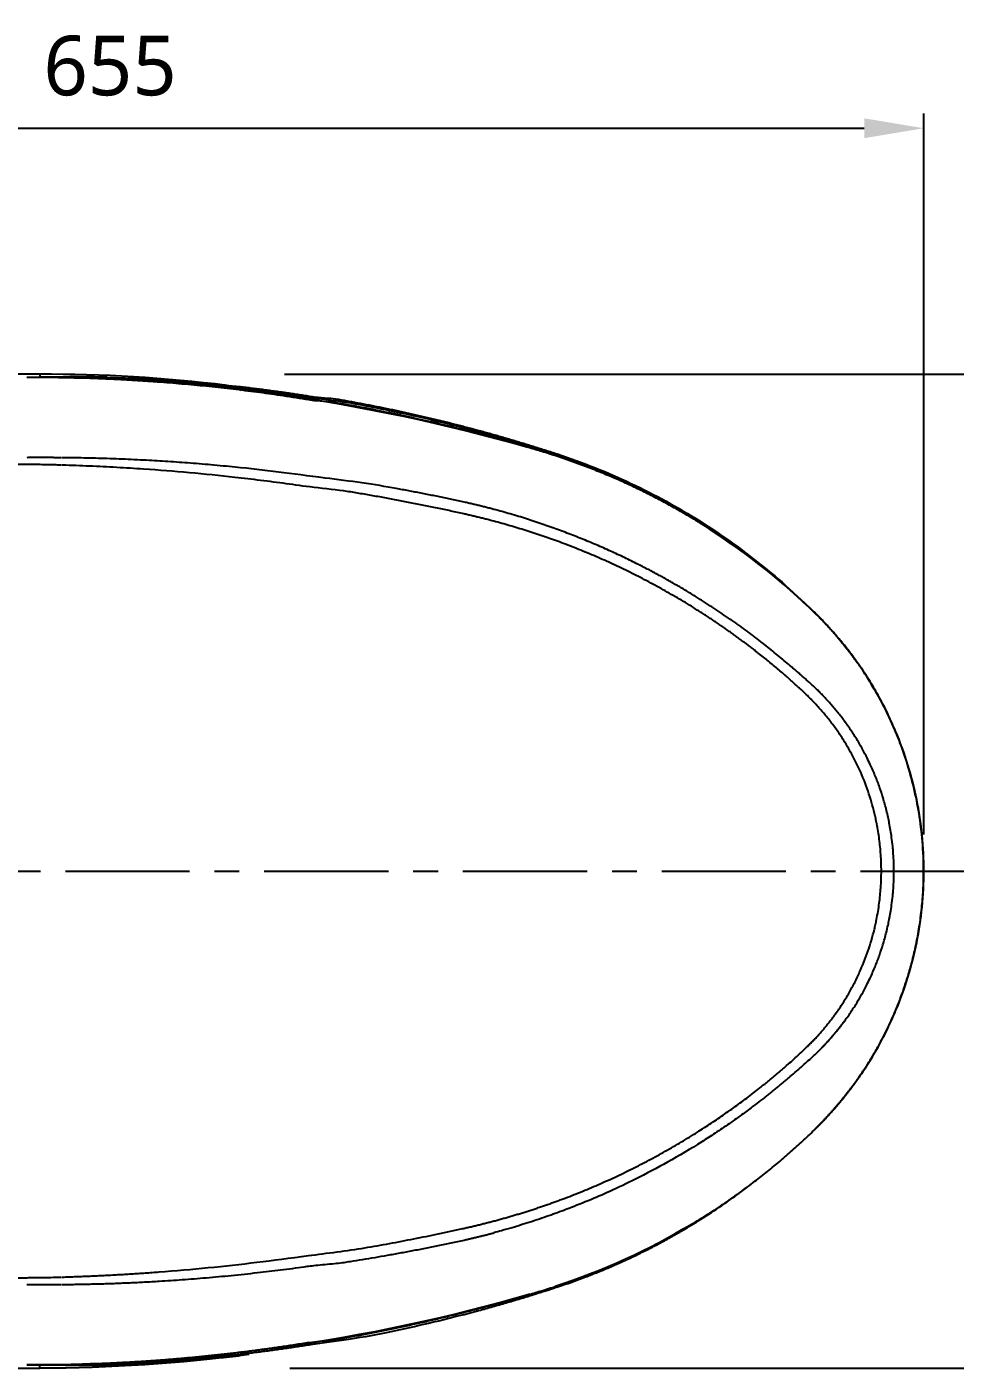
# Model space of a CAD drawing. Extents: x -4358 to 1981, y -50 to 2478.
# Drawn here: x -3803 to -3429, y 1498 to 2037 of the extents above; entities that cross this region are included whole.
import ezdxf

# ---------------------------------------------------------------- set-up
doc = ezdxf.new("R2010")
doc.units = 0
doc.header["$LTSCALE"] = 20
doc.header["$MEASUREMENT"] = 0
doc.linetypes.add('CENTER', pattern=[2, 1.25, -0.25, 0.25, -0.25])
doc.layers.get('0').update_dxf_attribs({"linetype": 'CONTINUOUS'})
doc.layers.get('DEFPOINTS').update_dxf_attribs({"linetype": 'CONTINUOUS'})
doc.layers.add('CENTER', color=2, linetype='CENTER')
doc.styles.get("Standard").update_dxf_attribs({"font": 'NanumGothic.ttf'})
doc.dimstyles.get("Standard").update_dxf_attribs({"dimtxt": 2.7, "dimasz": 2.5, "dimexe": 1.5, "dimexo": 1.5, "dimgap": 1.5, "dimtad": 1, "dimdec": 0, "dimlfac": 10, "dimzin": 0, "dimdsep": 46, "dimtxsty": 'Standard', "dimcen": 0, "dimclrt": 2, "dimadec": 0, "dimazin": 0, "dimtfac": 1, "dimtdec": 0, "dimtmove": 0, "dimatfit": 3, "dimfxl": 0, "dimtolj": 1, "dimtzin": 0, "dimarcsym": 0})

# ---------------------------------------------------------------- blocks, each defined once
blk = doc.blocks.new('*D53')
at = {"color": 3, "lineweight": -2}
for p, q in [((-4096.6, 1890.86), (-4096.6, 2002.5)), ((-3441.56, 1712.31), (-3441.56, 2002.5)), ((-4072.6, 1996.5), (-3465.56, 1996.5))]:
    blk.add_line(p, q, dxfattribs=at)
at = {"color": 3}
for points in [[(-4072.6, 2000.5), (-4072.6, 1992.5), (-4096.6, 1996.5)], [(-3465.56, 2000.5), (-3465.56, 1992.5), (-3441.56, 1996.5)]]:
    blk.add_solid(points, dxfattribs=at)
at = {"layer": 'DEFPOINTS', "color": 0}
for p in [(-3441.56, 1996.5), (-4096.6, 1889.06), (-3441.56, 1710.51)]:
    blk.add_point(p, dxfattribs=at)
at = {"color": 2, "insert": (-3769.08, 2021.57), "char_height": 24, "attachment_point": 5}
blk.add_mtext('\\A1;655', dxfattribs=at)
blk = doc.blocks.new('*D54')
at = {"color": 3, "lineweight": -2}
for p, q in [((-3698.84, 1897.62), (-3305.8, 1897.62)), ((-3311.8, 1873.62), (-3311.8, 1722.6)), ((-3311.8, 1521.62), (-3311.8, 1672.64)), ((-3696.74, 1497.62), (-3305.8, 1497.62))]:
    blk.add_line(p, q, dxfattribs=at)
at = {"color": 3}
for points in [[(-3315.8, 1873.62), (-3307.8, 1873.62), (-3311.8, 1897.62)], [(-3315.8, 1521.62), (-3307.8, 1521.62), (-3311.8, 1497.62)]]:
    blk.add_solid(points, dxfattribs=at)
at = {"layer": 'DEFPOINTS', "color": 0}
for p in [(-3700.64, 1897.62), (-3698.54, 1497.62), (-3311.8, 1497.62)]:
    blk.add_point(p, dxfattribs=at)
at = {"color": 2, "insert": (-3311.8, 1697.62), "char_height": 24, "attachment_point": 5}
blk.add_mtext('\\A1;400', dxfattribs=at)

msp = doc.modelspace()

# ---------------------------------------------------------------- linework, layer by layer
for p, q in [((-3741.59, 1500.97), (-3741.27, 1500.39)), ((-3787, 1498.83), (-3778.26, 1498.8))]:
    msp.add_line(p, q)
at = {"flags": 128}
for points in [[(-3738.01, 1893.26), (-3738.11, 1893.75), (-3738.27, 1894.02)], [(-3738.27, 1501.22), (-3738.11, 1501.49), (-3738.02, 1501.92)], [(-3797.4, 1497.64), (-3797.4, 1497.77), (-3797.4, 1498.16), (-3797.4, 1498.81), (-3797.4, 1498.84)]]:
    msp.add_lwpolyline(points, dxfattribs=at)
for centre, radius, start, end in [((-3801, 1171.54), 724.66, 74.01216, 90.12969), ((-3794.82, 1305.67), 591.86, 82.94329, 90.24959), ((-3669.16, 1613.75), 262.65, 45.5631, 57.4549), ((-3670.03, 1779.15), 261.13, 287.8474, 301.176), ((-3800.98, 2223.4), 724.35, 269.86919, 286.11088), ((-3797.12, 2133.38), 635.66, 269.97515, 277.59532), ((-3715.83, 1504.6), 2.28, 334.3735, 359.714)]:
    msp.add_arc(centre, radius, start, end)
for points, degree in [([(-3802.6, 1897.6), (-3811.05, 1897.51)], 1), ([(-3797.4, 1897.6), (-3799.13, 1897.6), (-3800.86, 1897.6), (-3802.6, 1897.6)], 3), ([(-3787, 1896.4), (-3801.02, 1896.25)], 1), ([(-3770.2, 1896.32), (-3760.55, 1896.06), (-3750.9, 1895.57), (-3741.27, 1894.85)], 3), ([(-3741.59, 1894.27), (-3741.49, 1894.47), (-3741.38, 1894.66), (-3741.27, 1894.85)], 3), ([(-3741.27, 1894.85), (-3733.06, 1894.24), (-3725.01, 1893.48), (-3716.83, 1892.55)], 3), ([(-3738.27, 1894.02), (-3739.38, 1894.11), (-3740.49, 1894.19), (-3741.59, 1894.27)], 3), ([(-3716.49, 1891.93), (-3716.6, 1892.14), (-3716.71, 1892.35), (-3716.83, 1892.55)], 3), ([(-3713.78, 1891.62), (-3714.68, 1891.73), (-3715.58, 1891.83), (-3716.49, 1891.93)], 3), ([(-3741.59, 1500.97), (-3740.49, 1501.05), (-3739.38, 1501.13), (-3738.27, 1501.22)], 3), ([(-3738.27, 1501.22), (-3731, 1501.78), (-3723.73, 1502.48), (-3716.49, 1503.31)], 3), ([(-3716.83, 1502.69), (-3716.71, 1502.89), (-3716.6, 1503.1), (-3716.49, 1503.31)], 3), ([(-3716.49, 1503.31), (-3715.58, 1503.41), (-3714.68, 1503.51), (-3713.78, 1503.62)], 3), ([(-3811.05, 1497.73), (-3802.6, 1497.64)], 1), ([(-3802.6, 1497.64), (-3800.86, 1497.64), (-3799.13, 1497.64), (-3797.4, 1497.64)], 3), ([(-3787, 1498.84), (-3801.02, 1498.99)], 1)]:
    msp.add_open_spline(points, degree=degree)
for points, knots in [([(-3595.36, 1866.45), (-3596.16, 1866.7), (-3597.77, 1867.18), (-3600.19, 1867.9), (-3602.61, 1868.61), (-3605.04, 1869.31), (-3607.47, 1870), (-3609.91, 1870.68), (-3612.35, 1871.36), (-3614.79, 1872.02), (-3617.25, 1872.68), (-3619.7, 1873.33), (-3622.16, 1873.98), (-3624.62, 1874.61), (-3627.09, 1875.24), (-3629.57, 1875.85), (-3632.04, 1876.46), (-3634.53, 1877.06), (-3637.01, 1877.65), (-3639.5, 1878.23), (-3642, 1878.81), (-3644.5, 1879.37), (-3647, 1879.93), (-3649.51, 1880.48), (-3652.02, 1881.02), (-3654.54, 1881.55), (-3657.06, 1882.07), (-3659.58, 1882.58), (-3662.11, 1883.09), (-3664.64, 1883.58), (-3667.18, 1884.07), (-3669.72, 1884.54), (-3672.26, 1885.01), (-3674.81, 1885.47), (-3677.36, 1885.92), (-3679.92, 1886.36), (-3686.48, 1886.79), (-3689.04, 1887.21), (-3691.61, 1887.63), (-3694.18, 1888.03), (-3696.75, 1888.43), (-3700.05, 1888.92), (-3704.06, 1889.5), (-3708.81, 1890.15), (-3713.58, 1890.77), (-3718.36, 1891.35), (-3723.17, 1891.91), (-3728, 1892.44), (-3732.84, 1892.93), (-3737.71, 1893.39), (-3742.59, 1893.82), (-3747.5, 1894.22), (-3752.42, 1894.58), (-3757.36, 1894.91), (-3762.32, 1895.2), (-3767.29, 1895.46), (-3772.29, 1895.68), (-3777.3, 1895.87), (-3782.33, 1896.03), (-3787.37, 1896.14), (-3792.43, 1896.22), (-3797.51, 1896.27), (-3800.9, 1896.27), (-3802.6, 1896.27)], [0, 0, 0, 0, 0.012214, 0.024438, 0.036674, 0.048921, 0.061178, 0.073447, 0.085727, 0.098018, 0.11032, 0.122633, 0.134958, 0.147293, 0.159639, 0.171997, 0.184365, 0.196745, 0.209136, 0.221537, 0.23395, 0.246374, 0.258809, 0.271255, 0.283712, 0.29618, 0.30866, 0.32115, 0.333651, 0.346164, 0.358687, 0.371222, 0.383768, 0.396324, 0.408892, 0.421471, 0.434061, 0.446662, 0.459274, 0.471898, 0.484532, 0.497177, 0.520339, 0.543579, 0.566897, 0.590293, 0.613768, 0.637321, 0.660952, 0.684661, 0.708449, 0.732314, 0.756258, 0.780281, 0.804381, 0.82856, 0.852816, 0.877152, 0.901565, 0.926056, 0.950626, 0.975274, 1, 1, 1, 1]), ([(-3797.4, 1897.6), (-3797.4, 1897.5), (-3797.4, 1897.35), (-3797.4, 1896.7), (-3797.4, 1896.34), (-3797.4, 1896.28)], [0, 0, 0, 0, 0.61135, 0.939045, 1, 1, 1, 1]), ([(-3778.26, 1896.44), (-3778.73, 1896.44), (-3779.68, 1896.45), (-3781.11, 1896.45), (-3782.56, 1896.44), (-3784.03, 1896.43), (-3785.51, 1896.42), (-3786.5, 1896.41), (-3787, 1896.41)], [0, 0, 0, 0, 0.160572, 0.32363, 0.489141, 0.657069, 0.827372, 1, 1, 1, 1]), ([(-3770.2, 1896.32), (-3770.34, 1896.32), (-3770.62, 1896.33), (-3771.03, 1896.34), (-3771.45, 1896.35), (-3771.86, 1896.36), (-3772.28, 1896.37), (-3772.69, 1896.38), (-3773.1, 1896.38), (-3773.51, 1896.39), (-3773.92, 1896.4), (-3774.46, 1896.41), (-3775.14, 1896.42), (-3775.94, 1896.43), (-3776.72, 1896.43), (-3777.5, 1896.44), (-3778.01, 1896.44), (-3778.26, 1896.44)], [0, 0, 0, 0, 0.050021, 0.099976, 0.149889, 0.199782, 0.24968, 0.299604, 0.34958, 0.399631, 0.44978, 0.500051, 0.599932, 0.699679, 0.799481, 0.899525, 1, 1, 1, 1]), ([(-3741.59, 1894.27), (-3744, 1894.44), (-3748.66, 1894.76), (-3755.43, 1895.14), (-3761.89, 1895.43), (-3767.06, 1895.61), (-3770.12, 1895.68), (-3771.1, 1895.71)], [0, 0, 0, 0, 0.2442987, 0.4743288, 0.6886072, 0.9008125, 1, 1, 1, 1]), ([(-3741.34, 1893.52), (-3741.36, 1893.69), (-3741.43, 1894.14), (-3741.53, 1894.22), (-3741.59, 1894.27)], [0, 0, 0, 0, 0.389294, 1, 1, 1, 1]), ([(-3738.27, 1894.02), (-3737.54, 1893.97), (-3736.09, 1893.85), (-3733.91, 1893.67), (-3731.73, 1893.48), (-3729.55, 1893.28), (-3726.87, 1893.03), (-3723.72, 1892.72), (-3720.09, 1892.34), (-3717.68, 1892.07), (-3716.49, 1891.93)], [0, 0, 0, 0, 0.100028, 0.200041, 0.300041, 0.400027, 0.499999, 0.668131, 0.834798, 1, 1, 1, 1]), ([(-3716.83, 1892.55), (-3716.03, 1892.46), (-3714.44, 1892.28), (-3712.06, 1891.99), (-3709.68, 1891.7), (-3707.3, 1891.39), (-3704.92, 1891.08), (-3702.54, 1890.76), (-3700.16, 1890.43), (-3697.79, 1890.09), (-3695.42, 1889.74), (-3693.04, 1889.38), (-3690.67, 1889.01), (-3688.31, 1888.63), (-3685.94, 1888.25), (-3679.58, 1887.85), (-3677.22, 1887.45), (-3674.86, 1887.04), (-3672.5, 1886.61), (-3670.14, 1886.18), (-3667.79, 1885.74), (-3665.43, 1885.29), (-3663.08, 1884.83), (-3660.74, 1884.37), (-3658.39, 1883.89), (-3656.05, 1883.41), (-3653.71, 1882.91), (-3651.37, 1882.41), (-3649.03, 1881.9), (-3646.7, 1881.38), (-3644.36, 1880.85), (-3642.03, 1880.31), (-3639.71, 1879.76), (-3637.38, 1879.2), (-3635.06, 1878.64), (-3632.74, 1878.06), (-3630.42, 1877.48), (-3628.11, 1876.89), (-3625.8, 1876.28), (-3623.49, 1875.67), (-3621.18, 1875.06), (-3618.88, 1874.43), (-3616.58, 1873.79), (-3614.28, 1873.15), (-3611.98, 1872.49), (-3609.69, 1871.83), (-3607.4, 1871.16), (-3605.11, 1870.48), (-3602.83, 1869.79), (-3600.55, 1869.09), (-3598.27, 1868.39), (-3596, 1867.67), (-3593.73, 1866.95), (-3591.46, 1866.22), (-3589.95, 1865.72), (-3589.19, 1865.48)], [0, 0, 0, 0, 0.018938, 0.037874, 0.056807, 0.075737, 0.094665, 0.11359, 0.132512, 0.151431, 0.170348, 0.189262, 0.208174, 0.227082, 0.245988, 0.264891, 0.283792, 0.302689, 0.321584, 0.340477, 0.359366, 0.378253, 0.397137, 0.416019, 0.434898, 0.453774, 0.472647, 0.491518, 0.510386, 0.529251, 0.548113, 0.566973, 0.58583, 0.604685, 0.623536, 0.642385, 0.661231, 0.680075, 0.698916, 0.717754, 0.736589, 0.755422, 0.774252, 0.793079, 0.811904, 0.830726, 0.849545, 0.868361, 0.887175, 0.905986, 0.924794, 0.9436, 0.962402, 0.981203, 1, 1, 1, 1]), ([(-3716.26, 1890.91), (-3716.28, 1891.19), (-3716.33, 1891.75), (-3716.43, 1891.87), (-3716.49, 1891.93)], [0, 0, 0, 0, 0.496104, 1, 1, 1, 1]), ([(-3713.55, 1890.56), (-3713.57, 1890.85), (-3713.62, 1891.43), (-3713.73, 1891.56), (-3713.78, 1891.62)], [0, 0, 0, 0, 0.509078, 1, 1, 1, 1]), ([(-3713.78, 1891.62), (-3712.98, 1891.52), (-3711.34, 1891.33), (-3708.82, 1891.01), (-3706.2, 1890.68), (-3703.48, 1890.31), (-3700.64, 1889.92), (-3697.71, 1889.51), (-3694.66, 1889.06), (-3691.51, 1888.58), (-3686.84, 1887.84), (-3676.8, 1886.83), (-3669.53, 1885.53), (-3662.6, 1884.2), (-3656.5, 1882.96), (-3651.14, 1881.82), (-3646.39, 1880.77), (-3641.64, 1879.68), (-3636.91, 1878.56), (-3632.17, 1877.39), (-3627.45, 1876.19), (-3622.73, 1874.96), (-3618.01, 1873.68), (-3613.31, 1872.37), (-3608.61, 1871.01), (-3603.92, 1869.62), (-3599.23, 1868.19), (-3594.56, 1866.73), (-3591.45, 1865.72), (-3589.9, 1865.22)], [0, 0, 0, 0, 0.019724, 0.040331, 0.061823, 0.0842, 0.10746, 0.131604, 0.156633, 0.182546, 0.209343, 0.272043, 0.332105, 0.389532, 0.444321, 0.483843, 0.523391, 0.562965, 0.602565, 0.642191, 0.681843, 0.721521, 0.761225, 0.800955, 0.840712, 0.880495, 0.920304, 0.960139, 1, 1, 1, 1]), ([(-3788.67, 1863.94), (-3789.21, 1863.94), (-3790.3, 1863.95), (-3791.99, 1863.97), (-3793.78, 1863.98), (-3795.89, 1863.99), (-3798.19, 1863.99), (-3800.51, 1863.98), (-3801.95, 1863.97), (-3802.6, 1863.96)], [0, 0, 0, 0, 0.115256, 0.237136, 0.365639, 0.500714, 0.692783, 0.85922, 1, 1, 1, 1]), ([(-3626.51, 1846.06), (-3627.34, 1846.24), (-3629, 1846.6), (-3631.48, 1847.13), (-3633.97, 1847.66), (-3636.46, 1848.17), (-3638.95, 1848.68), (-3641.43, 1849.17), (-3643.92, 1849.66), (-3646.41, 1850.14), (-3648.9, 1850.62), (-3651.39, 1851.08), (-3657.45, 1852.19), (-3666.81, 1853.81), (-3685.29, 1856.07), (-3701.18, 1858.22), (-3716.18, 1859.91), (-3728.38, 1861.07), (-3737.78, 1861.84), (-3746.81, 1862.47), (-3754.37, 1862.9), (-3760.55, 1863.21), (-3765.44, 1863.41), (-3770.24, 1863.58), (-3774.93, 1863.72), (-3779.52, 1863.82), (-3784, 1863.9), (-3786.96, 1863.92), (-3788.42, 1863.93)], [0, 0, 0, 0, 0.015776, 0.031551, 0.047326, 0.063099, 0.078871, 0.094641, 0.110411, 0.126179, 0.141946, 0.157712, 0.173477, 0.256913, 0.335338, 0.448083, 0.557979, 0.619839, 0.679345, 0.736499, 0.791301, 0.822997, 0.854066, 0.884507, 0.914322, 0.943509, 0.972068, 1, 1, 1, 1]), ([(-3485.2, 1801.33), (-3485.57, 1801.7), (-3486.33, 1802.44), (-3487.47, 1803.53), (-3488.62, 1804.62), (-3489.77, 1805.71), (-3490.94, 1806.79), (-3492.11, 1807.86), (-3493.29, 1808.93), (-3494.47, 1809.99), (-3495.67, 1811.05), (-3496.87, 1812.1), (-3498.08, 1813.14), (-3499.29, 1814.18), (-3500.52, 1815.21), (-3501.75, 1816.23), (-3502.98, 1817.25), (-3504.23, 1818.26), (-3505.48, 1819.27), (-3506.74, 1820.27), (-3508.01, 1821.26), (-3509.29, 1822.25), (-3510.57, 1823.23), (-3511.86, 1824.2), (-3513.15, 1825.17), (-3514.46, 1826.13), (-3515.77, 1827.08), (-3517.09, 1828.02), (-3518.41, 1828.96), (-3519.74, 1829.89), (-3521.08, 1830.82), (-3522.43, 1831.74), (-3523.78, 1832.65), (-3525.14, 1833.55), (-3526.51, 1834.44), (-3527.88, 1835.33), (-3529.26, 1836.21), (-3530.65, 1837.08), (-3532.04, 1837.95), (-3533.44, 1838.81), (-3534.85, 1839.66), (-3536.64, 1840.72), (-3538.82, 1842), (-3541.4, 1843.47), (-3544.01, 1844.92), (-3546.64, 1846.34), (-3549.31, 1847.74), (-3552, 1849.12), (-3554.71, 1850.47), (-3557.45, 1851.79), (-3560.22, 1853.09), (-3563.01, 1854.37), (-3565.83, 1855.61), (-3568.67, 1856.83), (-3571.54, 1858.02), (-3574.43, 1859.18), (-3577.35, 1860.32), (-3580.29, 1861.42), (-3583.26, 1862.49), (-3586.25, 1863.53), (-3589.26, 1864.54), (-3592.3, 1865.52), (-3594.34, 1866.14), (-3595.36, 1866.45)], [0, 0, 0, 0, 0.0122213, 0.0244557, 0.0367033, 0.048964, 0.0612379, 0.0735249, 0.085825, 0.0981382, 0.1104647, 0.1228042, 0.1351569, 0.1475227, 0.1599017, 0.1722938, 0.1846991, 0.1971175, 0.209549, 0.2219937, 0.2344515, 0.2469225, 0.2594066, 0.2719039, 0.2844143, 0.2969379, 0.3094746, 0.3220245, 0.3345875, 0.3471636, 0.3597529, 0.3723554, 0.384971, 0.3975997, 0.4102416, 0.4228966, 0.4355648, 0.4482462, 0.4609407, 0.4736483, 0.4863691, 0.4991031, 0.5220053, 0.5450026, 0.5680948, 0.5912821, 0.6145643, 0.6379416, 0.6614139, 0.6849812, 0.7086435, 0.7324007, 0.756253, 0.7802003, 0.8042426, 0.8283798, 0.8526121, 0.8769393, 0.9013615, 0.9258787, 0.9504908, 0.9751979, 1, 1, 1, 1]), ([(-3589.34, 1865.04), (-3589.38, 1865.05), (-3589.48, 1865.08), (-3589.62, 1865.13), (-3589.76, 1865.17), (-3589.85, 1865.2), (-3589.9, 1865.22)], [0, 0, 0, 0, 0.2500884, 0.5002011, 0.7501386, 1, 1, 1, 1]), ([(-3589.34, 1865.04), (-3585.95, 1863.88), (-3579.02, 1861.51), (-3568.61, 1857.32), (-3556.74, 1851.97), (-3547.93, 1847.41), (-3542.15, 1844.15), (-3540.52, 1843.22), (-3538.89, 1842.27), (-3537.25, 1841.31), (-3535.61, 1840.33), (-3533.98, 1839.33), (-3531.2, 1837.6), (-3527.03, 1834.93), (-3521.26, 1831.01), (-3516.53, 1827.67), (-3513.79, 1825.55), (-3513.16, 1825.05)], [0, 0, 0, 0, 0.124279, 0.254072, 0.389383, 0.576439, 0.598039, 0.61976, 0.641603, 0.663567, 0.685652, 0.707858, 0.730185, 0.799102, 0.879738, 0.972091, 1, 1, 1, 1]), ([(-3589.19, 1865.48), (-3584.13, 1863.71), (-3574.04, 1860.2), (-3559.39, 1853.77), (-3545.21, 1846.56), (-3531.57, 1838.52), (-3518.48, 1829.74), (-3506.08, 1820.17), (-3497.33, 1812.85), (-3492.94, 1808.53), (-3492.24, 1807.85)], [0, 0, 0, 0, 0.141305, 0.281911, 0.421816, 0.561022, 0.699529, 0.837335, 0.974443, 1, 1, 1, 1]), ([(-3802.49, 1861.21), (-3803.11, 1861.21), (-3804.54, 1861.22), (-3806.93, 1861.23), (-3809.85, 1861.24), (-3812.8, 1861.25), (-3815.46, 1861.26), (-3818.3, 1861.28), (-3821.32, 1861.29), (-3826.07, 1861.3), (-3830.49, 1861.31), (-3835.32, 1861.32), (-3838.87, 1861.32), (-3842.72, 1861.32), (-3846.52, 1861.33), (-3850.25, 1861.33), (-3852.69, 1861.33), (-3853.75, 1861.33)], [0, 0, 0, 0, 0.0371371, 0.0845204, 0.1421498, 0.2100253, 0.2588964, 0.2985538, 0.377454, 0.4361653, 0.5771378, 0.6356695, 0.7181139, 0.783845, 0.85908, 0.9386751, 1, 1, 1, 1]), ([(-3788.58, 1860.96), (-3789.16, 1860.98), (-3790.31, 1861.01), (-3792.62, 1861.07), (-3795.51, 1861.14), (-3798.32, 1861.17), (-3800.65, 1861.19), (-3801.81, 1861.2), (-3802.49, 1861.21)], [0, 0, 0, 0, 0.1251634, 0.2502148, 0.500072, 0.7498912, 0.8554943, 1, 1, 1, 1]), ([(-3627.18, 1841.46), (-3628.09, 1841.66), (-3629.9, 1842.06), (-3632.61, 1842.65), (-3635.33, 1843.23), (-3638.05, 1843.8), (-3640.77, 1844.36), (-3643.5, 1844.91), (-3646.23, 1845.46), (-3648.96, 1845.99), (-3651.69, 1846.52), (-3654.42, 1847.03), (-3657.16, 1847.54), (-3659.9, 1848.04), (-3662.64, 1848.53), (-3665.38, 1849.01), (-3668.13, 1849.48), (-3670.87, 1849.94), (-3676.12, 1850.8), (-3687.89, 1852.02), (-3698.18, 1853.49), (-3708.51, 1854.84), (-3721.51, 1856.38), (-3737.21, 1857.96), (-3751.25, 1859.07), (-3761, 1859.7), (-3766.43, 1860.02), (-3771.88, 1860.3), (-3777.35, 1860.56), (-3782.84, 1860.78), (-3786.5, 1860.9), (-3788.33, 1860.96)], [0, 0, 0, 0, 0.017322, 0.034652, 0.051991, 0.069337, 0.086693, 0.104057, 0.12143, 0.138813, 0.156205, 0.173606, 0.191018, 0.208439, 0.22587, 0.243312, 0.260765, 0.278228, 0.295702, 0.360847, 0.426214, 0.491813, 0.557654, 0.674023, 0.79106, 0.82554, 0.860156, 0.894909, 0.9298, 0.96483, 1, 1, 1, 1]), ([(-3614.6, 1843.15), (-3615.16, 1843.3), (-3616.28, 1843.59), (-3617.97, 1844.03), (-3619.67, 1844.45), (-3621.37, 1844.87), (-3623.08, 1845.28), (-3624.79, 1845.68), (-3625.94, 1845.93), (-3626.51, 1846.06)], [0, 0, 0, 0, 0.141777, 0.283911, 0.426403, 0.569256, 0.712471, 0.856052, 1, 1, 1, 1]), ([(-3615.44, 1838.61), (-3616, 1838.76), (-3617.11, 1839.05), (-3618.78, 1839.47), (-3620.46, 1839.89), (-3622.13, 1840.29), (-3623.81, 1840.69), (-3625.5, 1841.08), (-3626.62, 1841.33), (-3627.18, 1841.46)], [0, 0, 0, 0, 0.142621, 0.285314, 0.428082, 0.570931, 0.713864, 0.856886, 1, 1, 1, 1]), ([(-3505.75, 1788.8), (-3506.2, 1789.16), (-3507.11, 1789.87), (-3508.49, 1790.92), (-3509.88, 1791.98), (-3511.29, 1793.05), (-3512.73, 1794.11), (-3514.18, 1795.18), (-3515.66, 1796.25), (-3517.15, 1797.32), (-3518.67, 1798.39), (-3520.2, 1799.45), (-3521.76, 1800.52), (-3523.33, 1801.59), (-3524.93, 1802.66), (-3526.55, 1803.73), (-3528.19, 1804.8), (-3529.85, 1805.86), (-3531.53, 1806.93), (-3533.23, 1807.99), (-3534.95, 1809.05), (-3536.7, 1810.1), (-3538.46, 1811.16), (-3540.25, 1812.21), (-3542.06, 1813.25), (-3543.89, 1814.29), (-3545.74, 1815.33), (-3547.61, 1816.36), (-3549.51, 1817.38), (-3551.42, 1818.4), (-3553.36, 1819.42), (-3555.32, 1820.43), (-3557.54, 1821.54), (-3560.02, 1822.77), (-3562.76, 1824.09), (-3565.54, 1825.39), (-3568.36, 1826.68), (-3571.21, 1827.94), (-3574.09, 1829.19), (-3577.01, 1830.41), (-3579.96, 1831.61), (-3582.94, 1832.79), (-3585.96, 1833.95), (-3589.01, 1835.08), (-3592.1, 1836.19), (-3595.21, 1837.27), (-3598.36, 1838.32), (-3601.55, 1839.35), (-3604.76, 1840.35), (-3608.01, 1841.31), (-3611.29, 1842.25), (-3613.49, 1842.85), (-3614.6, 1843.15)], [0, 0, 0, 0, 0.013943, 0.028027, 0.042251, 0.056614, 0.071118, 0.085761, 0.100545, 0.115468, 0.130531, 0.145734, 0.161076, 0.176558, 0.19218, 0.207941, 0.223841, 0.23988, 0.256059, 0.272376, 0.288833, 0.305428, 0.322162, 0.339034, 0.356044, 0.373194, 0.390482, 0.407908, 0.425474, 0.443178, 0.461021, 0.479003, 0.497124, 0.521804, 0.546683, 0.57176, 0.597036, 0.622512, 0.648186, 0.67406, 0.700134, 0.726407, 0.752879, 0.77955, 0.806418, 0.833484, 0.860748, 0.888207, 0.915863, 0.943714, 0.97176, 1, 1, 1, 1]), ([(-3508.2, 1785.36), (-3508.67, 1785.72), (-3509.6, 1786.45), (-3511.01, 1787.53), (-3512.42, 1788.6), (-3513.83, 1789.67), (-3515.25, 1790.72), (-3516.68, 1791.77), (-3518.11, 1792.81), (-3519.55, 1793.83), (-3520.99, 1794.85), (-3522.44, 1795.86), (-3523.9, 1796.86), (-3525.36, 1797.85), (-3526.82, 1798.83), (-3528.29, 1799.81), (-3529.77, 1800.77), (-3531.25, 1801.72), (-3534.36, 1803.7), (-3539.13, 1806.63), (-3545.65, 1810.4), (-3552.27, 1814), (-3558.99, 1817.45), (-3565.8, 1820.73), (-3572.69, 1823.83), (-3579.64, 1826.75), (-3585.36, 1828.98), (-3589.8, 1830.62), (-3592.96, 1831.75), (-3596.13, 1832.84), (-3599.31, 1833.89), (-3602.51, 1834.9), (-3605.72, 1835.89), (-3608.95, 1836.83), (-3612.19, 1837.74), (-3614.36, 1838.32), (-3615.44, 1838.61)], [0, 0, 0, 0, 0.014624, 0.02924, 0.0438485, 0.05845, 0.073045, 0.0876341, 0.1022179, 0.1167967, 0.1313713, 0.1459421, 0.1605096, 0.1750744, 0.189637, 0.2041981, 0.218758, 0.2333173, 0.2478766, 0.3099828, 0.3722145, 0.4346125, 0.4972175, 0.5600133, 0.622708, 0.685342, 0.7479561, 0.7758309, 0.8037299, 0.8316566, 0.8596147, 0.8876078, 0.9156393, 0.9437128, 0.9718319, 1, 1, 1, 1]), ([(-3468.24, 1781.35), (-3468.48, 1781.68), (-3468.94, 1782.33), (-3469.65, 1783.31), (-3470.37, 1784.29), (-3471.11, 1785.27), (-3471.87, 1786.26), (-3472.64, 1787.25), (-3473.43, 1788.24), (-3474.24, 1789.24), (-3475.06, 1790.24), (-3475.9, 1791.24), (-3476.75, 1792.24), (-3477.62, 1793.25), (-3478.51, 1794.25), (-3479.42, 1795.26), (-3480.35, 1796.26), (-3481.29, 1797.27), (-3482.25, 1798.28), (-3483.23, 1799.28), (-3484.23, 1800.29), (-3484.91, 1800.95), (-3485.24, 1801.28)], [0, 0, 0, 0, 0.045523, 0.091517, 0.137982, 0.184918, 0.232325, 0.280203, 0.328553, 0.377375, 0.426669, 0.476435, 0.526674, 0.577383, 0.628564, 0.680214, 0.732335, 0.784927, 0.837989, 0.891523, 0.945527, 1, 1, 1, 1]), ([(-3485.2, 1593.9), (-3484.9, 1594.19), (-3484.32, 1594.76), (-3483.46, 1595.63), (-3482.61, 1596.5), (-3481.76, 1597.37), (-3480.93, 1598.26), (-3480.1, 1599.14), (-3479.28, 1600.04), (-3478.47, 1600.94), (-3477.67, 1601.84), (-3476.87, 1602.75), (-3476.09, 1603.67), (-3475.31, 1604.59), (-3474.55, 1605.51), (-3473.79, 1606.44), (-3473.04, 1607.38), (-3472.3, 1608.32), (-3471.56, 1609.27), (-3470.84, 1610.21), (-3470.13, 1611.17), (-3469.42, 1612.13), (-3468.72, 1613.09), (-3468.04, 1614.06), (-3467.36, 1615.03), (-3465.54, 1617.68), (-3462.7, 1622.08), (-3459.09, 1628.36), (-3455.81, 1634.77), (-3451.86, 1643.54), (-3447.75, 1654.86), (-3444.19, 1668.88), (-3442.04, 1683.17), (-3441.32, 1697.62), (-3442.04, 1712.07), (-3444.19, 1726.36), (-3447.75, 1740.38), (-3451.86, 1751.7), (-3455.81, 1760.47), (-3459.09, 1766.88), (-3462.7, 1773.16), (-3465.72, 1777.84), (-3467.93, 1781.04), (-3469.2, 1782.82), (-3470.51, 1784.59), (-3471.84, 1786.34), (-3473.21, 1788.08), (-3474.6, 1789.8), (-3476.03, 1791.51), (-3477.48, 1793.19), (-3478.96, 1794.86), (-3480.48, 1796.51), (-3482.02, 1798.14), (-3483.59, 1799.75), (-3484.66, 1800.81), (-3485.2, 1801.33)], [0, 0, 0, 0, 0.005295, 0.010583, 0.015863, 0.021136, 0.026401, 0.031659, 0.036909, 0.042152, 0.047388, 0.052616, 0.057836, 0.06305, 0.068255, 0.073454, 0.078645, 0.083828, 0.089004, 0.094173, 0.099334, 0.104488, 0.109634, 0.114773, 0.119904, 0.125028, 0.15653, 0.187867, 0.219038, 0.250045, 0.312712, 0.375023, 0.437568, 0.500001, 0.562433, 0.624979, 0.687289, 0.749957, 0.780963, 0.812134, 0.843471, 0.874973, 0.884438, 0.893929, 0.903445, 0.912986, 0.922553, 0.932145, 0.941763, 0.951405, 0.961074, 0.970767, 0.980486, 0.99023, 1, 1, 1, 1]), ([(-3485.82, 1771.84), (-3486.24, 1772.23), (-3487.1, 1773.01), (-3488.4, 1774.2), (-3489.73, 1775.39), (-3491.08, 1776.59), (-3492.47, 1777.81), (-3493.88, 1779.03), (-3495.67, 1780.57), (-3497.85, 1782.42), (-3500.44, 1784.56), (-3503.07, 1786.69), (-3504.86, 1788.1), (-3505.75, 1788.8)], [0, 0, 0, 0, 0.066082, 0.133218, 0.201409, 0.270655, 0.340957, 0.412315, 0.484732, 0.611694, 0.739889, 0.869323, 1, 1, 1, 1]), ([(-3488.75, 1768.5), (-3489.12, 1768.85), (-3489.87, 1769.57), (-3491, 1770.63), (-3492.14, 1771.69), (-3493.29, 1772.74), (-3494.45, 1773.79), (-3495.61, 1774.83), (-3496.79, 1775.87), (-3498.24, 1777.14), (-3499.98, 1778.64), (-3502.01, 1780.35), (-3504.05, 1782.04), (-3506.12, 1783.71), (-3507.51, 1784.81), (-3508.2, 1785.36)], [0, 0, 0, 0, 0.0600672, 0.1202701, 0.1806111, 0.2410924, 0.3017163, 0.362485, 0.4234008, 0.4844659, 0.5874198, 0.6904398, 0.7935362, 0.8967195, 1, 1, 1, 1]), ([(-3462.34, 1772.19), (-3462.74, 1772.9), (-3464.55, 1776.06), (-3466.63, 1779.04), (-3468.24, 1781.35)], [0, 0, 0, 0, 0.224349, 1, 1, 1, 1]), ([(-3485.82, 1623.4), (-3485.57, 1623.64), (-3485.07, 1624.11), (-3484.32, 1624.83), (-3483.58, 1625.56), (-3482.84, 1626.31), (-3482.1, 1627.06), (-3481.37, 1627.84), (-3480.64, 1628.62), (-3479.9, 1629.42), (-3479.18, 1630.24), (-3478.45, 1631.06), (-3477.73, 1631.91), (-3477.01, 1632.76), (-3476.3, 1633.63), (-3475.59, 1634.52), (-3474.89, 1635.42), (-3474.19, 1636.33), (-3472.73, 1638.28), (-3470.59, 1641.34), (-3467.54, 1646.18), (-3465.11, 1650.61), (-3462.9, 1655.13), (-3461.17, 1659.05), (-3459.45, 1663.54), (-3457.93, 1668.16), (-3456.8, 1672.26), (-3456, 1675.67), (-3455.45, 1678.32), (-3454.96, 1681.02), (-3454.48, 1684.16), (-3454.1, 1687.37), (-3453.71, 1691.91), (-3453.51, 1697.6), (-3453.71, 1703.29), (-3454.1, 1707.8), (-3454.58, 1711.91), (-3455.21, 1715.77), (-3455.96, 1719.4), (-3456.75, 1722.79), (-3457.87, 1726.87), (-3459.39, 1731.51), (-3461.1, 1736.01), (-3462.82, 1739.94), (-3465.04, 1744.52), (-3467.52, 1749.03), (-3470.62, 1753.94), (-3472.98, 1757.31), (-3474.85, 1759.79), (-3476.18, 1761.47), (-3477.53, 1763.1), (-3478.89, 1764.69), (-3480.26, 1766.21), (-3481.64, 1767.69), (-3483.02, 1769.12), (-3484.41, 1770.5), (-3485.35, 1771.39), (-3485.82, 1771.84)], [0, 0, 0, 0, 0.006185, 0.01242, 0.018704, 0.025038, 0.031421, 0.037853, 0.044336, 0.050867, 0.057448, 0.064079, 0.07076, 0.07749, 0.08427, 0.0911, 0.097979, 0.104908, 0.111887, 0.141926, 0.172296, 0.215016, 0.233002, 0.263082, 0.292059, 0.319622, 0.350756, 0.368495, 0.382668, 0.399406, 0.418042, 0.439645, 0.457676, 0.499951, 0.542106, 0.559951, 0.58143, 0.616441, 0.630374, 0.648048, 0.679192, 0.706502, 0.735821, 0.765986, 0.783817, 0.827509, 0.858693, 0.888657, 0.901777, 0.914709, 0.927455, 0.940012, 0.952383, 0.964567, 0.976565, 0.988376, 1, 1, 1, 1]), ([(-3463.19, 1621.58), (-3462.96, 1621.94), (-3461.74, 1623.87), (-3459.8, 1627.29), (-3457.48, 1631.65), (-3455.47, 1635.75), (-3453.63, 1639.8), (-3451.76, 1644.31), (-3449.89, 1649.28), (-3448.08, 1654.73), (-3446.45, 1660.42), (-3444.94, 1666.62), (-3443.6, 1673.47), (-3442.56, 1680.76), (-3441.89, 1688.13), (-3441.52, 1697.21), (-3441.82, 1707.69), (-3443.12, 1719.24), (-3445.14, 1729.89), (-3447.8, 1739.85), (-3450.3, 1747.14), (-3452.17, 1751.91), (-3453.21, 1754.42), (-3454.27, 1756.86), (-3455.35, 1759.21), (-3456.45, 1761.49), (-3457.67, 1763.93), (-3459.55, 1767.53), (-3461.21, 1770.31), (-3462.34, 1772.19)], [0, 0, 0, 0, 0.008108, 0.043289, 0.074515, 0.101563, 0.129695, 0.15891, 0.194007, 0.23024, 0.267609, 0.306114, 0.350989, 0.399789, 0.445628, 0.491056, 0.57173, 0.644009, 0.711037, 0.77672, 0.839216, 0.856752, 0.8739, 0.890658, 0.907028, 0.923008, 0.9386, 0.958559, 1, 1, 1, 1]), ([(-3488.75, 1626.74), (-3488.52, 1626.96), (-3488.07, 1627.4), (-3487.39, 1628.06), (-3486.73, 1628.73), (-3486.07, 1629.41), (-3485.41, 1630.09), (-3484.77, 1630.78), (-3484.13, 1631.48), (-3483.49, 1632.18), (-3482.06, 1633.8), (-3479.89, 1636.4), (-3477.08, 1640.12), (-3474.41, 1644.01), (-3471.91, 1648.1), (-3469.6, 1652.31), (-3466.84, 1657.97), (-3463.94, 1665.24), (-3462.01, 1671.85), (-3461, 1676.18), (-3460.5, 1678.56), (-3459.98, 1681.4), (-3459.5, 1684.63), (-3459.14, 1687.81), (-3458.87, 1691), (-3458.7, 1694.26), (-3458.63, 1698.71), (-3458.77, 1703.09), (-3459.13, 1707.37), (-3459.49, 1710.47), (-3459.94, 1713.58), (-3460.44, 1716.34), (-3460.94, 1718.75), (-3461.95, 1723.17), (-3463.88, 1729.84), (-3466.78, 1737.13), (-3469.55, 1742.85), (-3471.89, 1747.11), (-3474.43, 1751.25), (-3477.12, 1755.18), (-3479.96, 1758.92), (-3482.29, 1761.71), (-3484.06, 1763.69), (-3485.2, 1764.92), (-3486.36, 1766.14), (-3487.54, 1767.33), (-3488.35, 1768.11), (-3488.75, 1768.5)], [0, 0, 0, 0, 0.005997, 0.011993, 0.017987, 0.02398, 0.029973, 0.035967, 0.041962, 0.047958, 0.053956, 0.083103, 0.112207, 0.142421, 0.172699, 0.203082, 0.233443, 0.292137, 0.351019, 0.363631, 0.376293, 0.397198, 0.418225, 0.438064, 0.457781, 0.478738, 0.499949, 0.54199, 0.561532, 0.581239, 0.601123, 0.620891, 0.634334, 0.647782, 0.706749, 0.765541, 0.796298, 0.827102, 0.857739, 0.888335, 0.917535, 0.946803, 0.957444, 0.968081, 0.978717, 0.989356, 1, 1, 1, 1]), ([(-3508.2, 1609.88), (-3507.77, 1610.22), (-3506.9, 1610.91), (-3505.6, 1611.95), (-3504.31, 1612.99), (-3503.03, 1614.05), (-3501.75, 1615.11), (-3500.49, 1616.17), (-3499.22, 1617.25), (-3497.59, 1618.66), (-3495.61, 1620.4), (-3493.29, 1622.49), (-3491, 1624.6), (-3489.5, 1626.03), (-3488.75, 1626.74)], [0, 0, 0, 0, 0.064567, 0.129099, 0.193598, 0.258065, 0.322505, 0.386919, 0.45131, 0.51568, 0.637602, 0.758951, 0.879744, 1, 1, 1, 1]), ([(-3505.75, 1606.43), (-3505.3, 1606.79), (-3504.41, 1607.49), (-3503.07, 1608.56), (-3501.75, 1609.62), (-3500.44, 1610.69), (-3499.14, 1611.76), (-3497.85, 1612.83), (-3496.57, 1613.9), (-3494.89, 1615.33), (-3492.83, 1617.11), (-3490.41, 1619.24), (-3488.08, 1621.33), (-3486.56, 1622.72), (-3485.82, 1623.4)], [0, 0, 0, 0, 0.065504, 0.130699, 0.195586, 0.260165, 0.324437, 0.388402, 0.452062, 0.515417, 0.641397, 0.764151, 0.883685, 1, 1, 1, 1]), ([(-3468.24, 1613.89), (-3467.27, 1615.3), (-3465.51, 1617.81), (-3463.9, 1620.42), (-3463.19, 1621.58)], [0, 0, 0, 0, 0.557878, 1, 1, 1, 1]), ([(-3485.24, 1593.96), (-3484.95, 1594.25), (-3484.36, 1594.82), (-3483.49, 1595.7), (-3482.63, 1596.57), (-3481.79, 1597.45), (-3480.96, 1598.32), (-3480.14, 1599.2), (-3479.34, 1600.07), (-3478.55, 1600.95), (-3477.78, 1601.82), (-3477.01, 1602.69), (-3476.27, 1603.57), (-3475.53, 1604.44), (-3474.8, 1605.31), (-3474.09, 1606.18), (-3473.4, 1607.04), (-3472.71, 1607.91), (-3472.04, 1608.77), (-3471.37, 1609.63), (-3470.72, 1610.49), (-3470.09, 1611.34), (-3469.46, 1612.19), (-3468.85, 1613.04), (-3468.44, 1613.61), (-3468.24, 1613.89)], [0, 0, 0, 0, 0.047392, 0.094429, 0.141112, 0.18744, 0.233412, 0.279028, 0.324289, 0.369193, 0.413741, 0.457933, 0.501768, 0.545248, 0.58837, 0.631137, 0.673547, 0.7156, 0.757298, 0.798639, 0.839624, 0.880253, 0.920525, 0.960441, 1, 1, 1, 1]), ([(-3615.45, 1556.63), (-3614.87, 1556.78), (-3613.72, 1557.08), (-3612.01, 1557.55), (-3610.29, 1558.03), (-3608.58, 1558.52), (-3606.88, 1559.01), (-3605.18, 1559.52), (-3603.48, 1560.04), (-3601.79, 1560.57), (-3600.1, 1561.1), (-3598.42, 1561.65), (-3596.74, 1562.2), (-3595.06, 1562.77), (-3593.39, 1563.35), (-3591.72, 1563.93), (-3590.06, 1564.53), (-3588.4, 1565.13), (-3584.95, 1566.42), (-3579.72, 1568.46), (-3572.75, 1571.38), (-3565.84, 1574.49), (-3559.01, 1577.78), (-3552.26, 1581.24), (-3545.62, 1584.86), (-3539.09, 1588.64), (-3533.86, 1591.84), (-3529.89, 1594.39), (-3527.11, 1596.21), (-3524.35, 1598.06), (-3521.61, 1599.95), (-3518.89, 1601.87), (-3516.19, 1603.82), (-3513.51, 1605.81), (-3510.84, 1607.82), (-3509.08, 1609.2), (-3508.2, 1609.88)], [0, 0, 0, 0, 0.014895, 0.029773, 0.044636, 0.059482, 0.074314, 0.089131, 0.103933, 0.118723, 0.133499, 0.148262, 0.163014, 0.177754, 0.192484, 0.207202, 0.221911, 0.236611, 0.251302, 0.313958, 0.376708, 0.439593, 0.502654, 0.565523, 0.628122, 0.690491, 0.752673, 0.780074, 0.807487, 0.834914, 0.862361, 0.88983, 0.917324, 0.944849, 0.972406, 1, 1, 1, 1]), ([(-3505.75, 1606.43), (-3506.25, 1606.05), (-3507.68, 1604.93), (-3510.51, 1602.77), (-3514.72, 1599.65), (-3519.86, 1595.99), (-3525.4, 1592.23), (-3533.6, 1586.94), (-3544.23, 1580.61), (-3556.64, 1574.05), (-3570.25, 1567.58), (-3581.91, 1562.74), (-3592.67, 1558.82), (-3598.7, 1556.79), (-3603.65, 1555.23), (-3607.49, 1554.08), (-3611.13, 1553.05), (-3613.57, 1552.37), (-3614.6, 1552.09)], [0, 0, 0, 0, 0.015274, 0.044171, 0.086697, 0.142856, 0.197979, 0.249999, 0.380946, 0.499998, 0.593327, 0.749994, 0.809552, 0.874998, 0.906624, 0.937498, 0.973766, 1, 1, 1, 1]), ([(-3595.36, 1528.79), (-3594.83, 1528.95), (-3593.77, 1529.27), (-3592.2, 1529.76), (-3590.63, 1530.26), (-3589.06, 1530.77), (-3587.51, 1531.29), (-3585.96, 1531.81), (-3584.41, 1532.35), (-3582.88, 1532.89), (-3581.35, 1533.44), (-3579.83, 1534), (-3578.31, 1534.56), (-3576.8, 1535.14), (-3575.3, 1535.72), (-3573.81, 1536.31), (-3572.33, 1536.9), (-3570.85, 1537.51), (-3569.38, 1538.12), (-3567.91, 1538.73), (-3566.46, 1539.36), (-3562.99, 1540.87), (-3557.57, 1543.35), (-3550.29, 1546.95), (-3543.19, 1550.74), (-3536.19, 1554.74), (-3529.31, 1558.95), (-3522.54, 1563.38), (-3515.94, 1567.99), (-3510.78, 1571.83), (-3506.97, 1574.79), (-3504.43, 1576.81), (-3501.92, 1578.86), (-3499.44, 1580.93), (-3496.99, 1583.03), (-3494.57, 1585.15), (-3492.18, 1587.3), (-3489.82, 1589.48), (-3487.49, 1591.68), (-3485.96, 1593.16), (-3485.2, 1593.9)], [0, 0, 0, 0, 0.012828, 0.025626, 0.038392, 0.051127, 0.063832, 0.076505, 0.089147, 0.101759, 0.114339, 0.126889, 0.139407, 0.151895, 0.164351, 0.176777, 0.189171, 0.201534, 0.213867, 0.226168, 0.238439, 0.250678, 0.314057, 0.376887, 0.439167, 0.500898, 0.563926, 0.626563, 0.688811, 0.750669, 0.775798, 0.800883, 0.825925, 0.850923, 0.875878, 0.90079, 0.925657, 0.950482, 0.975263, 1, 1, 1, 1]), ([(-3589.34, 1530.2), (-3587.31, 1530.89), (-3583.42, 1532.19), (-3577.89, 1534.24), (-3572.88, 1536.2), (-3568.4, 1538.06), (-3564.43, 1539.8), (-3560.62, 1541.53), (-3556.53, 1543.47), (-3552, 1545.73), (-3547.16, 1548.26), (-3542.26, 1550.96), (-3537.3, 1553.84), (-3531.15, 1557.59), (-3523.79, 1562.41), (-3517.21, 1567), (-3513.52, 1569.88), (-3512.58, 1570.61)], [0, 0, 0, 0, 0.073646, 0.141325, 0.203022, 0.258727, 0.308436, 0.352152, 0.402911, 0.464008, 0.526662, 0.590875, 0.656646, 0.723974, 0.838801, 0.959297, 1, 1, 1, 1]), ([(-3627.18, 1553.78), (-3626.62, 1553.91), (-3625.5, 1554.16), (-3623.81, 1554.55), (-3622.14, 1554.95), (-3620.46, 1555.35), (-3618.79, 1555.77), (-3617.11, 1556.19), (-3616, 1556.48), (-3615.45, 1556.63)], [0, 0, 0, 0, 0.143112, 0.286132, 0.429065, 0.571913, 0.714683, 0.857377, 1, 1, 1, 1]), ([(-3788.42, 1531.31), (-3787.55, 1531.31), (-3785.8, 1531.33), (-3783.16, 1531.36), (-3780.5, 1531.4), (-3777.8, 1531.46), (-3775.08, 1531.52), (-3772.33, 1531.6), (-3769.55, 1531.68), (-3766.74, 1531.78), (-3763.91, 1531.89), (-3761.05, 1532.02), (-3758.15, 1532.15), (-3755.24, 1532.3), (-3752.29, 1532.46), (-3747.23, 1532.75), (-3739.93, 1533.24), (-3730.26, 1534.01), (-3720.16, 1534.94), (-3711.73, 1535.84), (-3705.11, 1536.6), (-3700.42, 1537.18), (-3695.69, 1537.78), (-3690.92, 1538.43), (-3686.11, 1539.1), (-3677.25, 1539.82), (-3672.35, 1540.57), (-3667.42, 1541.36), (-3662.44, 1542.19), (-3657.42, 1543.06), (-3652.36, 1543.98), (-3647.27, 1544.93), (-3642.13, 1545.92), (-3636.96, 1546.96), (-3631.75, 1548.04), (-3628.26, 1548.8), (-3626.51, 1549.18)], [0, 0, 0, 0, 0.016629, 0.033429, 0.0504, 0.067542, 0.084855, 0.102339, 0.119993, 0.137819, 0.155816, 0.173983, 0.192321, 0.21083, 0.22951, 0.24836, 0.306945, 0.368167, 0.432026, 0.498524, 0.527891, 0.557522, 0.587417, 0.617574, 0.647996, 0.678681, 0.70963, 0.740843, 0.772319, 0.804058, 0.83606, 0.868324, 0.90085, 0.933639, 0.966689, 1, 1, 1, 1]), ([(-3788.33, 1534.28), (-3787.39, 1534.31), (-3785.52, 1534.37), (-3782.71, 1534.47), (-3779.91, 1534.58), (-3777.1, 1534.7), (-3774.31, 1534.82), (-3771.51, 1534.96), (-3768.73, 1535.1), (-3765.94, 1535.25), (-3763.16, 1535.41), (-3760.39, 1535.58), (-3757.62, 1535.76), (-3754.85, 1535.95), (-3752.09, 1536.14), (-3743.68, 1536.76), (-3729.65, 1537.98), (-3709.91, 1540.17), (-3690.2, 1542.82), (-3671.4, 1545.18), (-3661.56, 1546.9), (-3656.64, 1547.79), (-3651.72, 1548.71), (-3646.8, 1549.67), (-3641.89, 1550.65), (-3636.98, 1551.66), (-3632.08, 1552.7), (-3628.81, 1553.42), (-3627.18, 1553.78)], [0, 0, 0, 0, 0.017984, 0.035932, 0.053846, 0.071726, 0.089572, 0.107383, 0.12516, 0.142904, 0.160614, 0.178291, 0.195934, 0.213544, 0.231121, 0.248665, 0.37403, 0.498851, 0.624672, 0.749606, 0.780954, 0.812286, 0.843603, 0.874906, 0.906196, 0.937474, 0.968742, 1, 1, 1, 1]), ([(-3626.51, 1549.18), (-3626.01, 1549.29), (-3625.01, 1549.51), (-3623.51, 1549.86), (-3622.01, 1550.22), (-3620.52, 1550.58), (-3619.03, 1550.94), (-3617.55, 1551.32), (-3616.07, 1551.7), (-3615.09, 1551.96), (-3614.6, 1552.09)], [0, 0, 0, 0, 0.125977, 0.251672, 0.377086, 0.502221, 0.627078, 0.75166, 0.875967, 1, 1, 1, 1]), ([(-3853.75, 1533.91), (-3853.26, 1533.91), (-3852.21, 1533.91), (-3850.51, 1533.91), (-3848.57, 1533.91), (-3845.94, 1533.92), (-3842.79, 1533.92), (-3837.51, 1533.92), (-3831.52, 1533.93), (-3825.36, 1533.94), (-3819.53, 1533.96), (-3814.18, 1533.98), (-3808.99, 1534), (-3805.43, 1534.02), (-3803.37, 1534.03), (-3802.49, 1534.03)], [0, 0, 0, 0, 0.0281252, 0.0608762, 0.0982532, 0.1402561, 0.2137856, 0.2808412, 0.4469589, 0.5628767, 0.6408228, 0.7891403, 0.8775372, 0.9478238, 1, 1, 1, 1]), ([(-3802.49, 1534.03), (-3801.81, 1534.04), (-3800.65, 1534.05), (-3798.32, 1534.07), (-3795.51, 1534.1), (-3792.62, 1534.17), (-3790.31, 1534.23), (-3789.16, 1534.26), (-3788.58, 1534.28)], [0, 0, 0, 0, 0.145153, 0.25011, 0.499928, 0.749787, 0.874837, 1, 1, 1, 1]), ([(-3802.6, 1531.28), (-3802.13, 1531.27), (-3801.12, 1531.27), (-3799.5, 1531.26), (-3797.68, 1531.25), (-3795.56, 1531.25), (-3793.26, 1531.26), (-3790.91, 1531.28), (-3789.4, 1531.3), (-3788.67, 1531.3)], [0, 0, 0, 0, 0.101172, 0.216858, 0.347075, 0.491793, 0.673172, 0.842594, 1, 1, 1, 1]), ([(-3802.6, 1498.97), (-3801.71, 1498.97), (-3799.93, 1498.97), (-3797.25, 1498.98), (-3794.59, 1499), (-3791.92, 1499.03), (-3789.26, 1499.07), (-3786.61, 1499.12), (-3783.96, 1499.18), (-3781.32, 1499.25), (-3778.68, 1499.33), (-3776.04, 1499.42), (-3773.41, 1499.52), (-3770.78, 1499.62), (-3768.16, 1499.74), (-3765.55, 1499.87), (-3762.93, 1500.01), (-3760.33, 1500.16), (-3757.73, 1500.32), (-3755.13, 1500.48), (-3752.54, 1500.66), (-3749.95, 1500.84), (-3747.37, 1501.04), (-3744.79, 1501.24), (-3742.22, 1501.45), (-3739.66, 1501.68), (-3737.1, 1501.91), (-3734.54, 1502.15), (-3731.99, 1502.4), (-3729.45, 1502.66), (-3726.91, 1502.92), (-3724.37, 1503.2), (-3721.84, 1503.48), (-3719.32, 1503.78), (-3716.8, 1504.08), (-3714.29, 1504.39), (-3711.78, 1504.71), (-3709.28, 1505.03), (-3706.79, 1505.37), (-3704.3, 1505.72), (-3701.81, 1506.07), (-3698.35, 1506.57), (-3693.91, 1507.25), (-3688.5, 1508.11), (-3679.11, 1509.01), (-3673.74, 1509.96), (-3668.38, 1510.94), (-3663.04, 1511.97), (-3657.72, 1513.03), (-3652.42, 1514.13), (-3647.13, 1515.27), (-3641.87, 1516.46), (-3636.62, 1517.67), (-3631.39, 1518.93), (-3626.18, 1520.23), (-3621, 1521.56), (-3615.83, 1522.93), (-3610.68, 1524.34), (-3605.55, 1525.78), (-3600.44, 1527.26), (-3597.05, 1528.28), (-3595.36, 1528.79)], [0, 0, 0, 0, 0.0129911, 0.0259606, 0.0389085, 0.0518349, 0.0647398, 0.0776231, 0.0904848, 0.103325, 0.1161436, 0.1289406, 0.1417161, 0.1544701, 0.1672024, 0.1799133, 0.1926025, 0.2052702, 0.2179163, 0.2305409, 0.2431439, 0.2557254, 0.2682852, 0.2808236, 0.2933403, 0.3058355, 0.3183091, 0.3307612, 0.3431916, 0.3556006, 0.3679879, 0.3803537, 0.3926979, 0.4050206, 0.4173217, 0.4296012, 0.4418591, 0.4540955, 0.4663103, 0.4785035, 0.4906752, 0.5028253, 0.529434, 0.5559936, 0.5825041, 0.6089656, 0.635378, 0.6617414, 0.6880557, 0.7143209, 0.740537, 0.7667041, 0.7928221, 0.8188911, 0.844911, 0.8708818, 0.8968036, 0.9226763, 0.9484999, 0.9742745, 1, 1, 1, 1]), ([(-3713.78, 1503.62), (-3712.93, 1503.72), (-3711.22, 1503.93), (-3708.67, 1504.25), (-3706.12, 1504.57), (-3703.57, 1504.91), (-3701.02, 1505.26), (-3698.47, 1505.62), (-3695.92, 1506), (-3693.38, 1506.38), (-3690.84, 1506.77), (-3685, 1507.69), (-3670.67, 1509.46), (-3656.21, 1512.28), (-3640.41, 1515.78), (-3627.99, 1518.87), (-3618.68, 1521.37), (-3613.06, 1522.94), (-3607.78, 1524.47), (-3602.84, 1525.94), (-3598.23, 1527.36), (-3593.95, 1528.71), (-3591.21, 1529.6), (-3589.89, 1530.02)], [0, 0, 0, 0, 0.020936, 0.041871, 0.062805, 0.083739, 0.104674, 0.125609, 0.146543, 0.167477, 0.188409, 0.20934, 0.311582, 0.444314, 0.568735, 0.706404, 0.756536, 0.803939, 0.848613, 0.890556, 0.929769, 0.966251, 1, 1, 1, 1]), ([(-3589.34, 1530.2), (-3589.38, 1530.19), (-3589.48, 1530.16), (-3589.59, 1530.12), (-3589.68, 1530.09), (-3589.76, 1530.07), (-3589.83, 1530.04), (-3589.88, 1530.03), (-3589.89, 1530.02)], [0, 0, 0, 0, 0.249767, 0.499838, 0.608309, 0.749917, 0.905386, 1, 1, 1, 1]), ([(-3771.1, 1499.61), (-3768.9, 1499.64), (-3759.06, 1499.77), (-3749.23, 1500.44), (-3741.59, 1500.97)], [0, 0, 0, 0, 0.223536, 1, 1, 1, 1]), ([(-3770.2, 1498.92), (-3769.42, 1498.94), (-3767.83, 1498.99), (-3765.43, 1499.07), (-3762.96, 1499.16), (-3760.45, 1499.26), (-3757.87, 1499.38), (-3755.24, 1499.51), (-3752.56, 1499.65), (-3749.81, 1499.81), (-3747.02, 1499.99), (-3744.16, 1500.18), (-3742.24, 1500.32), (-3741.27, 1500.39)], [0, 0, 0, 0, 0.0811505, 0.1642554, 0.2493144, 0.3363269, 0.4252921, 0.5162088, 0.6090757, 0.7038907, 0.8006517, 0.8993559, 1, 1, 1, 1]), ([(-3741.35, 1501.64), (-3741.37, 1501.5), (-3741.44, 1501.09), (-3741.53, 1501.01), (-3741.59, 1500.97)], [0, 0, 0, 0, 0.345614, 1, 1, 1, 1]), ([(-3741.27, 1500.39), (-3740.44, 1500.45), (-3738.78, 1500.58), (-3736.3, 1500.78), (-3733.83, 1500.99), (-3731.37, 1501.2), (-3728.92, 1501.43), (-3726.48, 1501.66), (-3724.05, 1501.91), (-3721.63, 1502.16), (-3719.23, 1502.42), (-3717.63, 1502.6), (-3716.83, 1502.69)], [0, 0, 0, 0, 0.101871, 0.203325, 0.304364, 0.404988, 0.505195, 0.604987, 0.704364, 0.803325, 0.90187, 1, 1, 1, 1]), ([(-3716.26, 1504.29), (-3716.28, 1504.03), (-3716.33, 1503.49), (-3716.43, 1503.37), (-3716.49, 1503.31)], [0, 0, 0, 0, 0.482575, 1, 1, 1, 1]), ([(-3778.26, 1498.8), (-3778.14, 1498.8), (-3777.88, 1498.8), (-3777.5, 1498.8), (-3777.11, 1498.8), (-3776.73, 1498.81), (-3776.33, 1498.81), (-3775.94, 1498.81), (-3775.54, 1498.82), (-3775.14, 1498.82), (-3774.74, 1498.83), (-3774.19, 1498.84), (-3773.51, 1498.85), (-3772.68, 1498.86), (-3771.86, 1498.88), (-3771.03, 1498.9), (-3770.48, 1498.91), (-3770.2, 1498.92)], [0, 0, 0, 0, 0.05011, 0.100132, 0.150091, 0.20001, 0.249913, 0.299824, 0.349766, 0.399763, 0.449838, 0.500015, 0.60085, 0.701078, 0.800887, 0.900465, 1, 1, 1, 1])]:
    msp.add_open_spline(points, degree=3, knots=knots)
at = {"layer": 'CENTER', "color": 1, "linetype": 'CENTER', "ltscale": 2}
msp.add_line((-4107.07, 1697.62), (-3395.93, 1697.62), dxfattribs=at)

# ---------------------------------------------------------------- dimensions: what is measured, and where the dimension line sits
for base, p1, p2, angle, override, picture, middle in [((-3441.56, 1996.5), (-4096.6, 1889.06), (-3441.56, 1710.51), 180, {"dimscale": 1.2, "dimtxt": 20, "dimasz": 20, "dimexe": 5, "dimgap": 10, "dimlfac": 1, "dimzin": 8, "dimclrd": 3, "dimclre": 3, "dimazin": 2}, '*D53', (-3769.08, 2021.57)), ((-3311.8, 1497.62), (-3700.64, 1897.62), (-3698.54, 1497.62), 90, {"dimscale": 1.2, "dimtxt": 20, "dimasz": 20, "dimexe": 5, "dimgap": 10, "dimtih": 1, "dimtoh": 1, "dimlfac": 1, "dimzin": 12, "dimclrd": 3, "dimclre": 3, "dimazin": 2, "dimarcsym": 1}, '*D54', (-3311.8, 1697.62))]:
    dim = msp.add_linear_dim(base=base, p1=p1, p2=p2, angle=angle, dimstyle='Standard', override=override)
    dim.commit()
    dim.dimension.update_dxf_attribs({"geometry": picture, "text_midpoint": middle})

doc.saveas('drawing.dxf')
